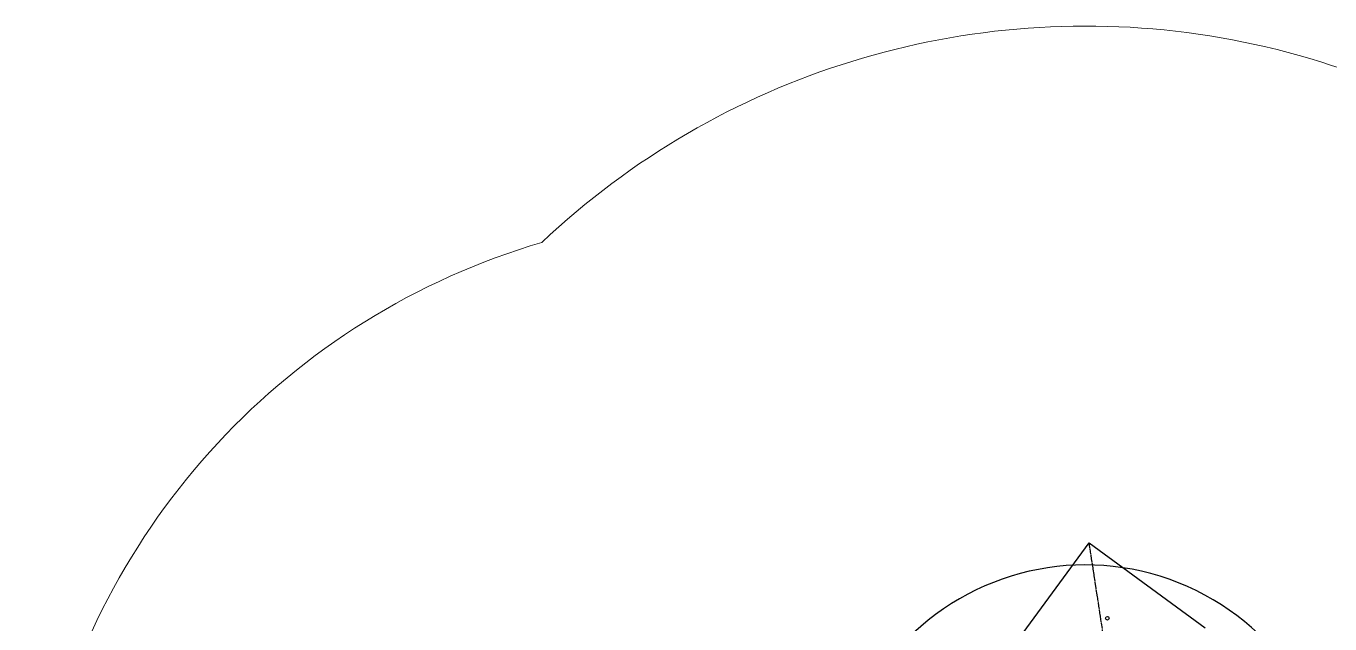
# Model space of a CAD drawing. Header units: millimetres. Extents: x -280 to 300, y -186 to 266.
# Drawn here: x -280.4 to 82.3, y 99.3 to 265.7 of the extents above; entities that cross this region are included whole.
import ezdxf

# ---------------------------------------------------------------- set-up
doc = ezdxf.new("R2010")
doc.units = ezdxf.units.MM
doc.linetypes.add('SLD-Center', pattern=[1.905, 1.524, -0.127, 0.127, -0.127])
doc.linetypes.add('SLD-Solid', pattern=[0])

msp = doc.modelspace()

# ---------------------------------------------------------------- linework, layer by layer
at = {"color": 7, "linetype": 'SLD-Solid'}
for p, q in [((-8.31, 89.63), (15.37, 121.87)), ((15.37, 121.87), (47.61, 98.19))]:
    msp.add_line(p, q, dxfattribs=at)
at = {"color": 7, "linetype": 'SLD-Center'}
msp.add_line((23.93, 65.95), (15.37, 121.87), dxfattribs=at)
at = {"color": 7, "linetype": 'SLD-Solid', "lineweight": 25}
msp.add_circle((20.42, 100.87), 0.5, dxfattribs=at)
at = {"color": 7, "linetype": 'SLD-Solid', "lineweight": 18}
for centre, radius, start, end in [((14.33, 45.7), 220, 28.4994, 133.4199), ((-80.4, 13.64), 200, 106.4076, 290.9924), ((119.87, -6.46), 180, 246.5928, 60.8072)]:
    msp.add_arc(centre, radius, start, end, dxfattribs=at)
at = {"color": 7, "linetype": 'SLD-Solid', "lineweight": 25}
msp.add_arc((14.33, 45.7), 70, 359.0769, 137.5392, dxfattribs=at)

doc.saveas('drawing.dxf')
